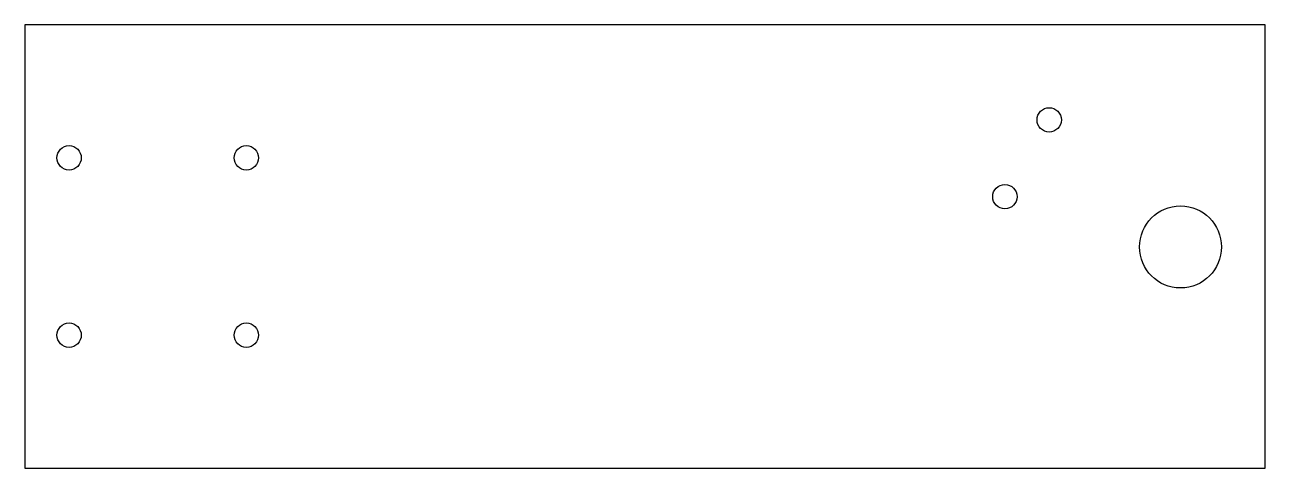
# Model space of a CAD drawing. Header units: millimetres. Extents: x -140 to 140, y -50 to 50.
import ezdxf

# ---------------------------------------------------------------- set-up
doc = ezdxf.new("R2010")
doc.units = ezdxf.units.MM

msp = doc.modelspace()

# ---------------------------------------------------------------- linework, layer by layer
at = {"layer": 'CUT'}
msp.add_lwpolyline([(-140, -50), (140, -50), (140, 50), (-140, 50)], close=True, dxfattribs=at)
at = {"layer": 'DRILL'}
for centre, radius in [((91.24, 28.56), 2.75), ((-130, 20), 2.75), ((-90, 20), 2.75), ((81.24, 11.24), 2.75), ((120.88, -0.1), 9.25), ((-130, -20), 2.75), ((-90, -20), 2.75)]:
    msp.add_circle(centre, radius, dxfattribs=at)

doc.saveas('drawing.dxf')
